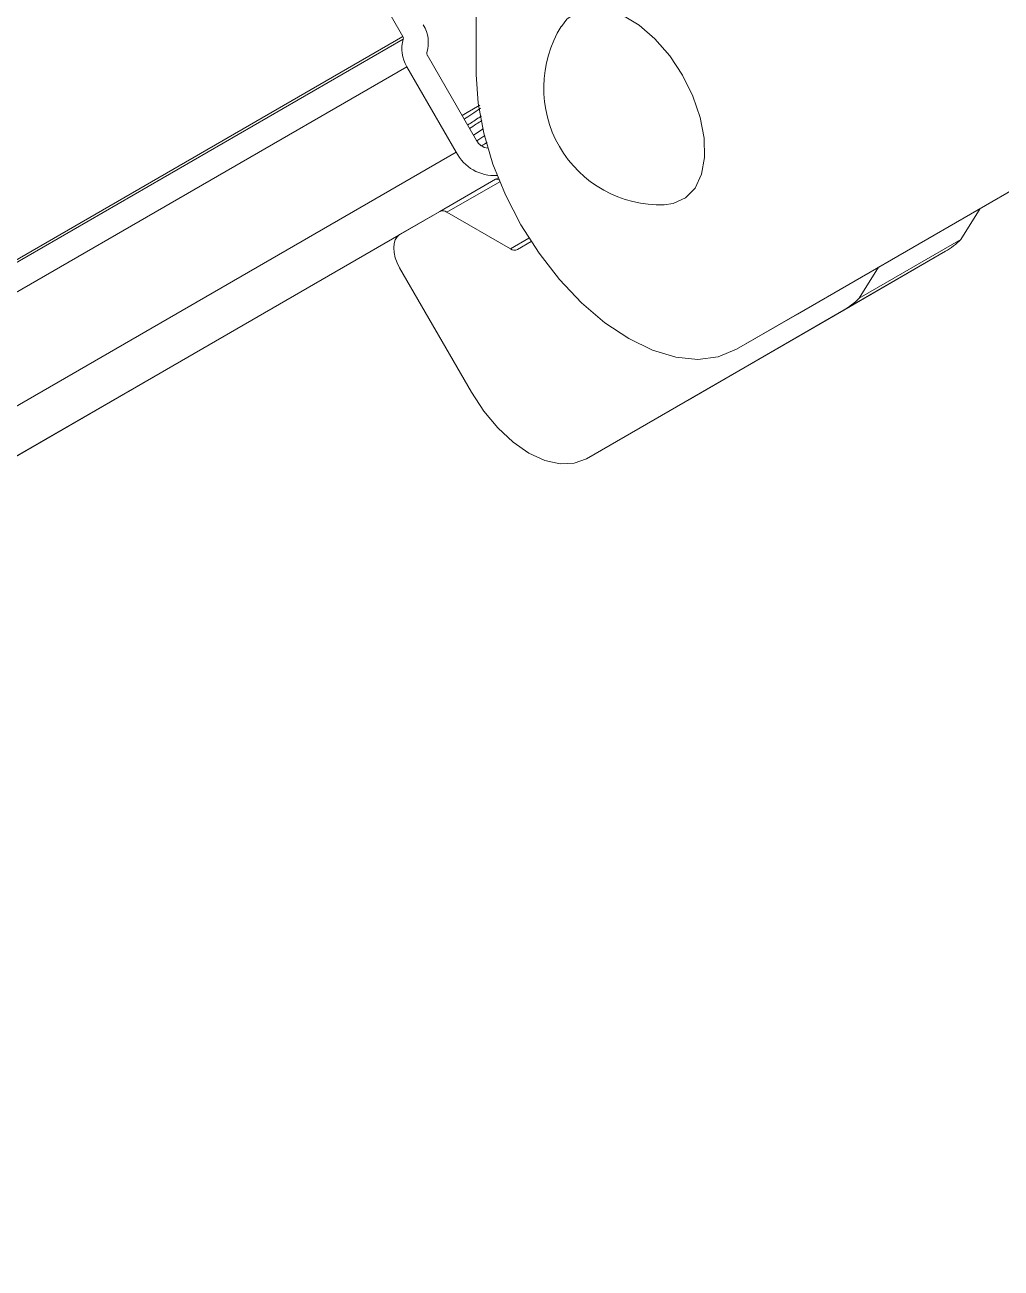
# Model space of a CAD drawing. Extents: x -976302 to -776254, y 5665 to 231437.
# Drawn here: x -787507.3 to -787165.4, y 80006.4 to 80441.7 of the extents above; entities that cross this region are included whole.
import ezdxf

# ---------------------------------------------------------------- set-up
doc = ezdxf.new("R2010")
doc.units = 0
doc.header["$LTSCALE"] = 1000
doc.header["$MEASUREMENT"] = 0

msp = doc.modelspace()

# ---------------------------------------------------------------- linework, layer by layer
at = {"linetype": 'Continuous', "lineweight": 15}
for p, q in [((-787349.21, 80575.45), (-787349.21, 80424.29)), ((-787349.21, 80575.45), (-787349.21, 80424.29)), ((-787374.89, 80437.59), (-787419.36, 80514.62)), ((-787374.89, 80437.59), (-787419.36, 80514.62)), ((-788351.14, 79873.83), (-787374.89, 80437.59)), ((-788351.14, 79873.83), (-787374.89, 80437.59)), ((-788351.03, 79872.95), (-787374.78, 80436.71)), ((-788351.03, 79872.95), (-787374.78, 80436.71)), ((-787366.42, 80431.15), (-787349.16, 80401.24)), ((-787366.42, 80431.15), (-787349.16, 80401.24)), ((-787236.74, 80340.43), (-787078.78, 80431.65)), ((-787236.74, 80340.43), (-787078.78, 80431.65)), ((-788349.79, 79863.28), (-787373.54, 80427.04)), ((-788349.79, 79863.28), (-787373.54, 80427.04)), ((-787356.27, 80397.13), (-787373.54, 80427.04)), ((-787356.27, 80397.13), (-787373.54, 80427.04)), ((-787258.09, 80328.11), (-787100.13, 80419.33)), ((-787258.09, 80328.11), (-787100.13, 80419.33)), ((-787348.42, 80413.28), (-787354.19, 80409.95)), ((-787348.42, 80413.28), (-787354.19, 80409.95)), ((-787350.21, 80403.06), (-787346.86, 80405.3)), ((-787350.21, 80403.06), (-787346.86, 80405.3)), ((-787346.26, 80402.91), (-787349.01, 80401.05)), ((-787346.26, 80402.91), (-787349.01, 80401.05)), ((-788332.52, 79833.37), (-787356.27, 80397.13)), ((-788332.52, 79833.37), (-787356.27, 80397.13)), ((-788314.3, 79826.45), (-787341.6, 80388.17)), ((-787342.51, 80387.63), (-787362.01, 80376.37)), ((-787342.51, 80387.63), (-787362.01, 80376.37)), ((-787342.51, 80387.63), (-787341.29, 80387.42)), ((-787342.51, 80387.63), (-787341.29, 80387.42)), ((-787341.03, 80386.78), (-787359.5, 80376.12)), ((-787362.01, 80376.37), (-787376.07, 80368.25)), ((-787362.01, 80376.37), (-787376.07, 80368.25)), ((-787337.28, 80363.3), (-787359.5, 80376.12)), ((-787337.28, 80363.3), (-787359.5, 80376.12)), ((-787179.52, 80366.57), (-787172.78, 80377.37)), ((-787179.52, 80366.57), (-787172.78, 80377.37)), ((-788150.48, 79921.03), (-787376.32, 80368.09)), ((-788150.48, 79921.03), (-787376.32, 80368.09)), ((-787330.78, 80367.05), (-787337.28, 80363.3)), ((-787329.98, 80365.81), (-787334.77, 80363.05)), ((-787329.98, 80365.81), (-787334.77, 80363.05)), ((-787179.52, 80366.57), (-787215.11, 80346.03)), ((-787179.52, 80366.57), (-787215.11, 80346.03)), ((-787275.07, 80310.35), (-787184.91, 80362.42)), ((-787275.07, 80310.35), (-787184.91, 80362.42)), ((-787184.91, 80362.42), (-787220.49, 80341.87)), ((-787184.91, 80362.42), (-787220.49, 80341.87)), ((-787376.07, 80356.63), (-787350.91, 80313.05)), ((-787376.07, 80356.63), (-787350.91, 80313.05)), ((-787215.11, 80346.03), (-787208.37, 80356.82)), ((-787215.11, 80346.03), (-787208.37, 80356.82)), ((-787310.65, 80289.81), (-787220.49, 80341.87)), ((-787310.65, 80289.81), (-787220.49, 80341.87)), ((-787258.09, 80328.11), (-787236.74, 80340.43)), ((-787258.09, 80328.11), (-787236.74, 80340.43)), ((-787275.07, 80310.35), (-787310.65, 80289.81)), ((-787275.07, 80310.35), (-787310.65, 80289.81))]:
    msp.add_line(p, q, dxfattribs=at)
at = {"linetype": 'Continuous', "lineweight": 15, "flags": 128}
for points in [[(-787276.97, 80424.04), (-787281.46, 80430.82), (-787286.63, 80436.76), (-787292.23, 80441.6), (-787298, 80445.11), (-787303.67, 80447.13), (-787308.97, 80447.56), (-787313.66, 80446.37), (-787317.51, 80443.64), (-787319.43, 80441.17)], [(-787276.97, 80424.04), (-787281.46, 80430.82), (-787286.63, 80436.76), (-787292.23, 80441.6), (-787298, 80445.11), (-787303.67, 80447.13), (-787308.97, 80447.56), (-787313.66, 80446.37), (-787317.51, 80443.64), (-787319.43, 80441.17)], [(-787349.21, 80424.29), (-787348.55, 80414.27), (-787346.6, 80403.74), (-787343.39, 80392.95), (-787339.02, 80382.18), (-787333.58, 80371.68), (-787327.21, 80361.72), (-787320.07, 80352.55), (-787312.33, 80344.38), (-787304.19, 80337.42), (-787295.84, 80331.84), (-787287.49, 80327.78), (-787279.34, 80325.34), (-787271.6, 80324.57), (-787264.46, 80325.5), (-787258.09, 80328.11)], [(-787349.21, 80424.29), (-787348.55, 80414.27), (-787346.6, 80403.74), (-787343.39, 80392.95), (-787339.02, 80382.18), (-787333.58, 80371.68), (-787327.21, 80361.72), (-787320.07, 80352.55), (-787312.33, 80344.38), (-787304.19, 80337.42), (-787295.84, 80331.84), (-787287.49, 80327.78), (-787279.34, 80325.34), (-787271.6, 80324.57), (-787264.46, 80325.5), (-787258.09, 80328.11)], [(-787283.37, 80378.7), (-787280.27, 80379.13), (-787275.97, 80381.1), (-787272.6, 80384.57), (-787270.32, 80389.37), (-787269.24, 80395.29), (-787269.39, 80402.04), (-787270.79, 80409.31), (-787273.35, 80416.76), (-787276.97, 80424.04)], [(-787283.37, 80378.7), (-787280.27, 80379.13), (-787275.97, 80381.1), (-787272.6, 80384.57), (-787270.32, 80389.37), (-787269.24, 80395.29), (-787269.39, 80402.04), (-787270.79, 80409.31), (-787273.35, 80416.76), (-787276.97, 80424.04)], [(-787354.18, 80409.95), (-787352.42, 80410.97), (-787347.94, 80413.55)], [(-787354.18, 80409.95), (-787352.42, 80410.97), (-787347.94, 80413.55)], [(-787376.07, 80368.25), (-787376.95, 80367.52), (-787377.61, 80366.48), (-787378.02, 80365.17), (-787378.15, 80363.64), (-787378.02, 80361.96), (-787377.61, 80360.19), (-787376.95, 80358.39), (-787376.07, 80356.63)], [(-787376.07, 80368.25), (-787376.95, 80367.52), (-787377.61, 80366.48), (-787378.02, 80365.17), (-787378.15, 80363.64), (-787378.02, 80361.96), (-787377.61, 80360.19), (-787376.95, 80358.39), (-787376.07, 80356.63)], [(-787350.91, 80313.05), (-787346.59, 80306.47), (-787341.67, 80300.59), (-787336.33, 80295.64), (-787330.78, 80291.8), (-787325.22, 80289.23), (-787319.88, 80288.02), (-787314.96, 80288.21), (-787310.65, 80289.81)], [(-787350.91, 80313.05), (-787346.59, 80306.47), (-787341.67, 80300.59), (-787336.33, 80295.64), (-787330.78, 80291.8), (-787325.22, 80289.23), (-787319.88, 80288.02), (-787314.96, 80288.21), (-787310.65, 80289.81)]]:
    msp.add_lwpolyline(points, dxfattribs=at)
at = {"linetype": 'Continuous', "lineweight": 15}
for centre, radius, start, end in [((-787378.01, 80435.47), 11.98, 343.2688, 31.2784), ((-787378.01, 80435.47), 11.98, 343.2688, 31.2784), ((-787284.72, 80419.57), 40.89, 148.101, 271.8936), ((-787284.72, 80419.57), 40.89, 148.101, 271.8936), ((-787363.3, 80433.26), 11.98, 163.2688, 211.2784), ((-787363.3, 80433.26), 11.98, 163.2688, 211.2784), ((-787375.82, 80437.02), 1.09, 343.2688, 31.2784), ((-787375.82, 80437.02), 1.09, 343.2688, 31.2784), ((-787365.49, 80431.71), 1.09, 163.2688, 211.2784), ((-787365.49, 80431.71), 1.09, 163.2688, 211.2784), ((-787344.52, 80403.7), 5.25, 207.9527, 262.6547), ((-787344.52, 80403.7), 5.25, 207.9527, 262.6547), ((-787342.76, 80404.12), 15.22, 207.3629, 273.23), ((-787342.76, 80404.12), 15.22, 207.3629, 273.23), ((-787360.97, 80374.06), 2.53, 54.3818, 114.314), ((-787360.97, 80374.06), 2.53, 54.3818, 114.314), ((-787197.79, 80384.66), 25.71, 300.0771, 315.2792), ((-787197.79, 80384.66), 25.71, 300.0771, 315.2792), ((-787335.81, 80365.35), 2.53, 234.3818, 294.314), ((-787335.81, 80365.35), 2.53, 234.3818, 294.314), ((-787233.37, 80364.12), 25.71, 300.0771, 315.2792), ((-787233.37, 80364.12), 25.71, 300.0771, 315.2792)]:
    msp.add_arc(centre, radius, start, end, dxfattribs=at)
for points, knots in [([(-787347.75, 80412.48), (-787349.85, 80411.09), (-787352.01, 80409.66), (-787353.41, 80408.69), (-787353.44, 80408.66)], [0, 0, 0, 0, 0.97339, 1, 1, 1, 1]), ([(-787347.75, 80412.48), (-787349.85, 80411.09), (-787352.01, 80409.66), (-787353.41, 80408.69), (-787353.44, 80408.66)], [0, 0, 0, 0, 0.97339, 1, 1, 1, 1]), ([(-787347.41, 80409.77), (-787347.83, 80409.5), (-787349.69, 80408.31), (-787351.13, 80407.35), (-787352.26, 80406.6)], [0, 0, 0, 0, 0.223461, 1, 1, 1, 1]), ([(-787347.41, 80409.77), (-787347.83, 80409.5), (-787349.69, 80408.31), (-787351.13, 80407.35), (-787352.26, 80406.6)], [0, 0, 0, 0, 0.223461, 1, 1, 1, 1]), ([(-787351.56, 80405.4), (-787350.8, 80405.91), (-787349.55, 80406.74), (-787347.88, 80407.81), (-787347.22, 80408.23)], [0, 0, 0, 0, 0.605926, 1, 1, 1, 1]), ([(-787351.56, 80405.4), (-787350.8, 80405.91), (-787349.55, 80406.74), (-787347.88, 80407.81), (-787347.22, 80408.23)], [0, 0, 0, 0, 0.605926, 1, 1, 1, 1]), ([(-787345.45, 80400.55), (-787346.08, 80400.14), (-787346.77, 80399.7), (-787347.27, 80399.37), (-787347.3, 80399.35)], [0, 0, 0, 0, 0.924761, 1, 1, 1, 1]), ([(-787345.45, 80400.55), (-787346.08, 80400.14), (-787346.77, 80399.7), (-787347.27, 80399.37), (-787347.3, 80399.35)], [0, 0, 0, 0, 0.924761, 1, 1, 1, 1])]:
    msp.add_open_spline(points, degree=3, knots=knots, dxfattribs=at)

doc.saveas('drawing.dxf')
